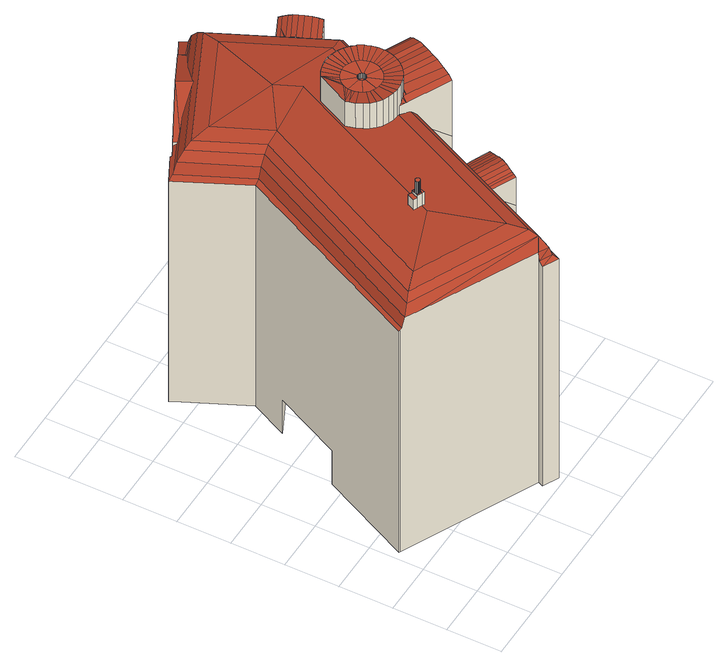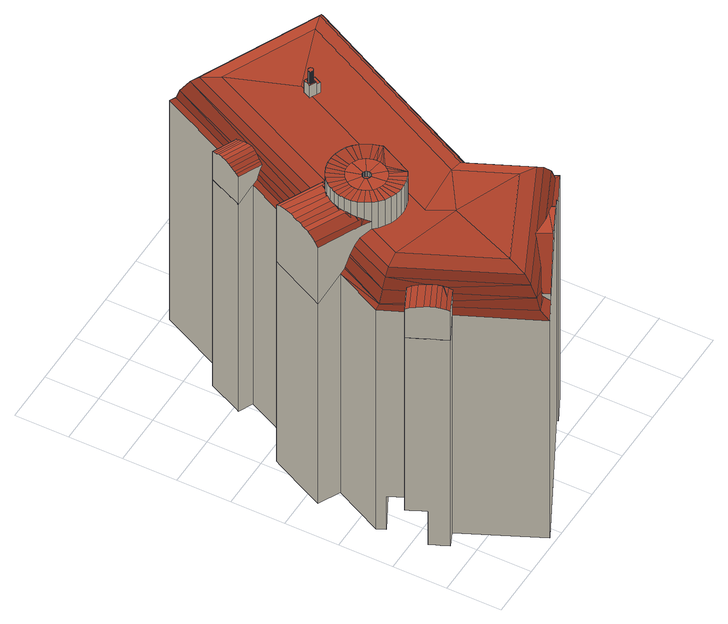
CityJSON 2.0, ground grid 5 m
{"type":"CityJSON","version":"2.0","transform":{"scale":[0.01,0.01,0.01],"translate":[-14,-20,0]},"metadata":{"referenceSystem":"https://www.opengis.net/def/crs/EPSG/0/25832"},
"CityObjects":{
"building1":{"type":"Building","attributes":{"Grundfläche 2D":480.44,"Grundhöhe NN":18.47,"_sourceDataset":"Hamburg LoD3.0-HH Area 1 (2023), tile 6433","_sourceUrl":"https://suche.transparenz.hamburg.de/dataset/3d-gebaeudemodell-lod3-0-hh-hamburg5","name":"Courtyard office","measuredHeight":31.61,"_assetSource":"Hamburg LoD3.0-HH Area 1 (2023), tile 6433","_license":"Datenlizenz Deutschland – Namensnennung – Version 2.0","_attribution":"Freie und Hansestadt Hamburg, Landesbetrieb Geoinformation und Vermessung"},"children":["building1-1","building1-2","building1-3","building1-4","building1-5","building1-6"],"geometry":[{"type":"MultiSurface","lod":"3","boundaries":[[[0,1,2]],[[1,3,2]],[[3,4,5]],[[4,6,5]],[[7,8,9,10,11,12,5,6,13]],[[7,14,9]],[[8,7,9]],[[15,16,17,18]],[[19,17,20]],[[18,17,19]],[[20,21,19]],[[22,19,21,23,24,25]],[[26,27,25,24,28,29]],[[29,30,26]],[[30,31,32,26]],[[32,33,34,35,36]],[[32,36,27,26]],[[33,37,34]],[[34,37,38]],[[38,39,34]],[[39,40,41]],[[40,42,43]],[[40,43,41]],[[42,44,43]],[[34,39,41,45,46,47,48,35]],[[19,22,49,18]],[[14,50,51,15,18,49,10,9]],[[12,52,53,54,55,2,3,5]],[[56,57,58,59,60,61,62,63,64,65]],[[66,67,62,68]],[[69,63,62,67,70]],[[71,72,59,58]],[[73,74,75]],[[76,73,77]],[[73,75,78]],[[73,78,79]],[[77,73,79]],[[74,80,81,82]],[[74,82,75]],[[80,83,84,85,86,81]],[[85,84,87,88]],[[88,87,89,90]],[[89,91,92,93,94,90]],[[93,92,95,96]],[[95,97,98,99,100,96]],[[100,99,101,102,103]],[[103,102,104,105]],[[105,104,106,107,108,109]],[[109,108,110,111,112]],[[110,113,111]],[[112,111,114,115,116]],[[114,117,115]],[[116,115,118,119]],[[119,118,120,121,122,123,124]],[[124,123,125,126,127,128]],[[128,127,129,130]],[[130,129,131,132]],[[132,131,133,134,135]],[[135,134,136,137]],[[137,136,138,139,140]],[[140,139,141,142]],[[142,141,143,144]],[[144,143,145,146]],[[146,145,147,148]],[[148,147,149,150]],[[150,149,151,152]],[[152,151,153,154]],[[154,153,76,155]],[[156,76,157]],[[76,156,155]],[[157,76,77]],[[144,146,148,150,158,159,160,161,162,163,164,140,142]],[[152,154,155,156,165,166,167,168,158,150]],[[157,77,79,78,169,170,171,172,165,156]],[[75,82,81,86,173,174,175,176,169,78]],[[85,88,90,94,177,178,179,180,173,86]],[[93,96,100,103,181,182,183,184,177,94]],[[105,109,112,116,185,186,187,188,181,103]],[[119,124,128,130,189,190,191,192,185,116]],[[132,135,137,140,164,193,194,189,130]],[[195,196,197,198,199,200]],[[201,202,203,204,205,206,207]],[[199,208,200]],[[205,204,209,210,211]],[[212,211,210,213,214,215]],[[211,212,216,217]],[[216,218,219,220]],[[221,217,216,220]],[[218,222,219]],[[222,223,219]],[[223,224,225]],[[223,225,219]],[[224,226,227]],[[225,224,227]],[[226,228,227]],[[229,230,231]],[[232,233,227,228,234,235,236,237,238,239,240,241,242]],[[231,243,229]],[[195,200,244,245,229,243,246,247,248,249,250,251,252,253,254,255]],[[256,257,258,259,260,261,262,263,264,265,266,267,268,269,270,271,272,273,274,275,276,277,278,279,280,281,282,283]],[[257,256,284]],[[285,256,283]],[[256,285,286]],[[284,256,286]],[[287,288,289]],[[290,289,291]],[[292,289,290]],[[293,294,295,296,297,298,299,300,301,302,303,304,287,289,292]],[[305,292,306]],[[307,293,292,305]],[[293,307,308]],[[309,293,310]],[[294,293,309]],[[311,296,295,312]],[[297,296,313]],[[314,297,315]],[[298,297,314]],[[299,298,316]],[[301,300,317]],[[318,303,302,319]],[[303,318,320]],[[304,303,321]],[[304,321,322]],[[287,304,323]],[[284,324,261,260,259,258,257]],[[261,324,262]],[[325,326,225,227,233,232,242,327]],[[229,328,230]],[[229,329,330,328]],[[331,225,326,325,327,332,333]],[[334,330,329]],[[219,225,331,333,332,335,336]],[[244,200,337,338,339,229,245]],[[340,329,229,339,338,337,341]],[[66,206,205,342,70,67]],[[71,58,337,200,208]],[[56,337,58,57]],[[342,205,211,217]],[[341,337,343,344,345,346,329,340]],[[70,342,347,69]],[[65,64,343,337,56]],[[343,348,349,346]],[[347,350,348,343,64,63,69]],[[344,343,346]],[[344,346,345]],[[349,348,285,283]],[[286,285,348,350]],[[346,351,334,329]],[[219,336,335,352]],[[349,353,354,351,346]],[[355,219,352,356,357]],[[282,358,359,353,349,283]],[[263,360,361]],[[262,355,357,362,360,263]],[[350,363,284,286]],[[324,284,363,364]],[[347,221,363,350]],[[364,363,221,220]],[[342,217,221,347]],[[262,324,364,355]],[[355,364,220,219]],[[362,357,356,352,335,332,327,242,241,365,48,47,46,45,41,43,44,361,360]],[[48,365,366,367,368,369,52,12,11,10,49,22,25,27,36,35]],[[330,334,351,354,353,359,358,0,2,55,54,53,52,369,231,230,328]],[[60,198,370,371,207,68,62,61]],[[206,66,68,207]],[[71,208,199,198,60,59,72]],[[74,73,272,271,80]],[[80,271,270,83]],[[83,270,269,84]],[[84,269,268,87]],[[87,268,267,89]],[[89,267,266,91]],[[91,266,265,92]],[[92,265,264,95]],[[95,264,263,361,44,42,99,98,97]],[[99,42,40,39,102,101]],[[102,39,38,104]],[[104,38,37,33,32,108,107,106]],[[110,108,32,31,30,113]],[[117,114,111,113,30,29,28]],[[117,28,24,23,118,115]],[[118,23,21,20,17,16,123,122,121,120]],[[123,16,15,51,50,127,126,125]],[[129,127,50,14,7]],[[131,129,7,13,6,4]],[[131,4,3,1,134,133]],[[134,1,0,136]],[[358,282,281,139,138,136,0]],[[139,281,280,141]],[[141,280,279,143]],[[278,145,143,279]],[[145,278,277,147]],[[147,277,276,149]],[[149,276,275,151]],[[151,275,274,153]],[[153,274,273,76]],[[272,73,76,273]],[[161,372,373,162]],[[160,374,372,161]],[[159,375,374,160]],[[158,376,375,159]],[[168,377,376,158]],[[167,378,377,168]],[[166,379,378,167]],[[165,380,379,166]],[[172,381,380,165]],[[171,382,381,172]],[[170,383,382,171]],[[169,384,383,170]],[[176,385,384,169]],[[175,386,385,176]],[[174,387,386,175]],[[173,388,387,174]],[[180,389,388,173]],[[179,390,389,180]],[[178,391,390,179]],[[177,392,391,178]],[[184,393,392,177]],[[183,394,393,184]],[[182,395,394,183]],[[181,396,395,182]],[[188,397,396,181]],[[187,398,397,188]],[[186,399,398,187]],[[185,400,399,186]],[[192,401,400,185]],[[191,402,401,192]],[[190,403,402,191]],[[189,404,403,190]],[[194,405,404,189]],[[193,406,405,194]],[[164,407,406,193]],[[163,408,407,164]],[[162,373,408,163]],[[409,410,411,412,413,414,202,201,207,371,370,198,197,196,195,415]],[[416,203,202,414]],[[417,204,203,416]],[[418,419,210,209,204,417]],[[210,419,420,421,422,423,424,214,213]],[[425,215,214,424]],[[426,427,428,429,223,222,218,216,212,215,425]],[[430,226,224,223,429]],[[431,228,226,430]],[[432,234,228,431]],[[433,235,234,432]],[[434,435,239,238,237,236,235,433]],[[436,240,239,435]],[[437,241,240,436]],[[438,365,241,437]],[[439,440,441,442,369,368,367,366,365,438]],[[443,231,369,442]],[[444,243,231,443]],[[445,446,447,246,243,444]],[[246,447,448,247]],[[249,248,247,448,449,450,451,452,453,454,455,456,254,253,252,251,250]],[[457,255,254,456]],[[415,195,255,457]],[[420,452,451,421]],[[422,446,445,423]],[[418,417,416,414,413,412,411,410,409,415,457,456,455,454,453,452,420,419]],[[444,443,442,441,440,439,438,437,436,435,434,433,432,431,430,429,428,427,426,425,424,423,445]],[[422,421,451,450,449,448,447,446]]],"semantics":{"surfaces":[{"type":"RoofSurface"},{"type":"WallSurface"},{"type":"GroundSurface"},{"type":"OuterCeilingSurface"}],"values":[0,0,0,0,0,0,0,0,0,0,0,0,0,0,0,0,0,0,0,0,0,0,0,0,0,0,0,0,0,0,0,0,0,0,0,0,0,0,0,0,0,0,0,0,0,0,0,0,0,0,0,0,0,0,0,0,0,0,0,0,0,0,0,0,0,0,0,0,0,0,0,0,0,0,0,0,0,0,0,0,0,0,0,0,0,0,0,0,0,0,0,0,0,0,0,0,0,0,0,0,0,0,0,0,0,0,0,0,0,0,0,0,0,0,0,0,0,0,0,0,0,0,0,0,0,0,0,0,0,0,0,0,0,0,0,0,0,0,0,0,0,0,0,0,0,0,0,0,0,0,0,0,0,0,0,0,0,0,0,0,0,1,1,1,1,1,1,1,1,1,1,1,1,1,1,1,1,1,1,1,1,1,1,1,1,1,1,1,1,1,1,1,1,1,1,1,1,1,1,1,1,1,1,1,1,1,1,1,1,1,1,1,1,1,1,1,1,1,1,1,1,1,1,1,1,1,1,1,1,1,1,1,1,1,1,1,1,1,1,1,1,1,1,1,1,1,1,1,1,1,1,1,1,1,1,1,1,1,1,1,2,2,3]}}]},
"building1-1":{"type":"BuildingInstallation","attributes":{"relationToConstruction":"outside","_sourceDataset":"Hamburg LoD3.0-HH Area 1 (2023), tile 6433","_sourceUrl":"https://suche.transparenz.hamburg.de/dataset/3d-gebaeudemodell-lod3-0-hh-hamburg5"},"parents":["building1"],"geometry":[{"type":"MultiSurface","lod":"3","boundaries":[[[398,399,400,401,402,403,404,405,406,407,408,373,372,374,375,376,377,378,379,380,381,382,383,384,385,386,387,388,389,390,391,392,393,394,395,396,397]]],"semantics":{"surfaces":[{"type":"RoofSurface"}],"values":[0]}}]},
"building1-2":{"type":"BuildingInstallation","attributes":{"relationToConstruction":"outside","_sourceDataset":"Hamburg LoD3.0-HH Area 1 (2023), tile 6433","_sourceUrl":"https://suche.transparenz.hamburg.de/dataset/3d-gebaeudemodell-lod3-0-hh-hamburg5"},"parents":["building1"],"geometry":[{"type":"MultiSurface","lod":"3","boundaries":[[[458,459,460,461,462,463,464,465]],[[466,467,468,469]],[[470,471,467,466]],[[472,473,471,470]],[[474,475,473,472]],[[336,476,477,475,474]],[[476,478,479,477]],[[480,481,482,483,484,485,486]],[[486,485,479,478,480]],[[468,458,465,464,469]],[[239,240,232,325,333,463,462,461,460,459]],[[326,233,234,235,484,483,482,481,331]],[[468,467,471,473,475,477,479,485,484,235,236,237,238,239,459,458]]],"semantics":{"surfaces":[{"type":"RoofSurface"},{"type":"WallSurface"}],"values":[0,0,0,0,0,0,0,0,0,0,1,1,1]}}]},
"building1-3":{"type":"BuildingInstallation","attributes":{"relationToConstruction":"outside","_sourceDataset":"Hamburg LoD3.0-HH Area 1 (2023), tile 6433","_sourceUrl":"https://suche.transparenz.hamburg.de/dataset/3d-gebaeudemodell-lod3-0-hh-hamburg5"},"parents":["building1"],"geometry":[{"type":"MultiSurface","lod":"3","boundaries":[[[487,488,489,490,491,492,493,494,495,496,497,498,499,500,501,502,503,504,505,506,507,508,509,510,511,512,513,514,515,516,517,518,519,520,521,522,523,524,525,526,527]],[[528,490,489,529]],[[530,491,490,528]],[[531,492,491,530]],[[532,493,492,531]],[[533,494,493,532]],[[534,495,494,533]],[[535,495,534]],[[496,495,535]],[[536,497,496,535]],[[537,498,497,536]],[[538,499,498,537]],[[539,500,499,538]],[[540,501,500,539]],[[541,502,501,540]],[[542,503,502,541]],[[542,541,543]],[[544,504,503,542]],[[545,505,504,544]],[[546,506,505,545]],[[547,507,506,546]],[[548,508,507,547]],[[549,509,508,548]],[[550,510,509,549]],[[551,511,510,550]],[[552,512,511,551]],[[553,513,512,552]],[[554,555,515,514,513,553]],[[556,516,515,555]],[[557,517,516,556]],[[558,518,517,557]],[[559,519,518,558]],[[560,520,519,559]],[[561,521,520,560]],[[561,560,562]],[[563,522,521,561]],[[564,523,522,563]],[[565,524,523,564]],[[566,567,526,525,524,565]],[[568,527,526,567]],[[569,487,527,568]],[[570,488,487,569]],[[529,489,488,570]]],"semantics":{"surfaces":[{"type":"RoofSurface"},{"type":"WallSurface"}],"values":[0,1,1,1,1,1,1,1,1,1,1,1,1,1,1,1,1,1,1,1,1,1,1,1,1,1,1,1,1,1,1,1,1,1,1,1,1,1,1,1,1,1,1]}}]},
"building1-4":{"type":"BuildingInstallation","attributes":{"relationToConstruction":"outside","_sourceDataset":"Hamburg LoD3.0-HH Area 1 (2023), tile 6433","_sourceUrl":"https://suche.transparenz.hamburg.de/dataset/3d-gebaeudemodell-lod3-0-hh-hamburg5"},"parents":["building1"],"geometry":[{"type":"MultiSurface","lod":"3","boundaries":[[[571,572,573,574,575,576]],[[576,577,571]],[[577,578,571]],[[578,579,580,572,571]],[[580,579,581,582]],[[582,581,583,584]],[[584,583,585,586]],[[586,585,587,588]],[[588,587,589,590]],[[591,592,593,594,595,590,589,596]],[[574,573,254,255,244,338,341]],[[576,575,344,577]],[[577,344,345,578]],[[578,345,597,598,596,589,587,585,583,581,579]],[[591,599,340,339,245,246,247,595,594,593,592]],[[588,590,595,247,248,249,250,251,252,253,254,573,572,580,582,584,586]]],"semantics":{"surfaces":[{"type":"RoofSurface"},{"type":"WallSurface"}],"values":[0,0,0,0,0,0,0,0,0,0,1,1,1,1,1,1]}}]},
"building1-5":{"type":"BuildingInstallation","attributes":{"relationToConstruction":"outside","_sourceDataset":"Hamburg LoD3.0-HH Area 1 (2023), tile 6433","_sourceUrl":"https://suche.transparenz.hamburg.de/dataset/3d-gebaeudemodell-lod3-0-hh-hamburg5"},"parents":["building1"],"geometry":[{"type":"MultiSurface","lod":"3","boundaries":[[[547,546,600,601]],[[545,600,546]],[[544,602,600,545]],[[553,552,551,550,549,548,547,601,603]],[[556,603,557]],[[555,603,556]],[[554,603,555]],[[553,603,554]],[[560,604,562]],[[559,558,557,604,560]],[[602,544,542]],[[602,542,543]],[[565,564,563,561,604,605]],[[562,604,561]],[[528,529,570,605,606]],[[569,605,570]],[[568,567,566,605,569]],[[565,605,566]],[[607,534,533,532,606,608]],[[531,606,532]],[[530,606,531]],[[528,606,530]],[[541,540,539,538,537,536,607,602]],[[535,607,536]],[[534,607,535]],[[541,602,543]],[[557,603,609,610,604]],[[602,607,611,612,600]],[[613,614,615,603,601,600,612]],[[260,609,603,615]],[[609,260,616,610]],[[604,610,616,617,605]],[[606,605,617,259,618,619,620,611,607,608]]],"semantics":{"surfaces":[{"type":"RoofSurface"},{"type":"WallSurface"}],"values":[0,0,0,0,0,0,0,0,0,0,0,0,0,0,0,0,0,0,0,0,0,0,0,0,0,0,0,1,1,1,1,1,1]}}]},
"building1-6":{"type":"BuildingInstallation","attributes":{"relationToConstruction":"outside","_sourceDataset":"Hamburg LoD3.0-HH Area 1 (2023), tile 6433","_sourceUrl":"https://suche.transparenz.hamburg.de/dataset/3d-gebaeudemodell-lod3-0-hh-hamburg5"},"parents":["building1"],"geometry":[{"type":"MultiSurface","lod":"3","boundaries":[[[612,611,621,622]],[[611,620,623,621]],[[621,623,624,622]],[[622,624,613,612]]],"semantics":{"surfaces":[{"type":"RoofSurface"},{"type":"WallSurface"}],"values":[0,1,1,1]}}]}
},
"vertices":[
[2203,2350,2946],[2232,2301,2970],[2287,2309,2946],[2238,2285,2976],[2252,2247,2988],[2271,2269,2976],[2255,2235,2991],[2264,2191,3005],[2291,2218,2991],[2285,2152,3013],[2612,1994,3013],[2638,2049,2991],[2655,2083,2976],[2261,2204,3000],[2264,2162,3013],[2261,2103,3013],[2257,2078,3015],[2250,2056,3016],[2272,2097,3013],[2248,2043,3017],[2250,2055,3016],[2246,2044,3017],[2562,1891,3017],[2240,2024,3016],[2220,1987,3013],[2535,1835,3013],[2192,1929,3013],[2506,1777,3013],[2213,1973,3013],[2183,1934,3013],[2178,1928,3011],[2165,1915,3007],[2137,1889,2997],[2111,1872,2991],[2070,1819,2976],[2440,1640,2976],[2469,1699,2991],[2102,1866,2989],[2089,1858,2986],[2037,1835,2976],[2032,1834,2974],[2014,1788,2946],[1981,1822,2957],[2009,1790,2946],[1946,1820,2946],[2055,1768,2946],[2179,1708,2946],[2186,1704,2946],[2417,1592,2946],[2588,1944,3013],[2265,2134,3013],[2262,2111,3013],[2674,2122,2946],[2354,2276,2946],[2346,2280,2946],[2306,2300,2946],[1736,3656,2670],[1894,3749,2599],[1917,3763,2588],[1925,3790,2580],[1899,3841,2580],[1460,3618,2773],[1456,3615,2775],[1529,3487,2775],[1556,3515,2760],[1728,3649,2674],[1033,3357,2580],[1117,3386,2615],[1016,3392,2580],[1487,3483,2760],[1253,3432,2670],[1934,3773,2580],[1931,3778,2580],[1599,2125,3162],[1608,2094,3162],[1749,2149,3143],[1751,2438,3162],[1770,2238,3143],[1751,2180,3143],[1758,2209,3143],[1623,2039,3162],[1761,2089,3143],[1752,2118,3143],[1651,1988,3162],[1679,1941,3162],[1792,2037,3143],[1774,2062,3143],[1717,1900,3162],[1814,2015,3143],[1762,1866,3162],[1839,1998,3143],[1814,1844,3162],[1868,1827,3162],[1896,1976,3143],[1867,1985,3143],[1923,1819,3162],[1927,1973,3143],[1940,1820,3162],[1946,1820,3162],[1981,1822,3162],[1957,1975,3143],[2032,1834,3162],[2037,1835,3162],[1987,1983,3143],[2089,1858,3162],[2015,1995,3143],[2102,1866,3162],[2111,1872,3162],[2137,1889,3162],[2041,2012,3143],[2165,1915,3162],[2183,1934,3162],[2063,2032,3143],[2178,1928,3162],[2208,1966,3162],[2220,1987,3162],[2082,2057,3143],[2213,1973,3162],[2240,2024,3162],[2096,2084,3143],[2246,2044,3162],[2250,2055,3162],[2250,2056,3162],[2257,2078,3162],[2105,2113,3143],[2261,2103,3162],[2262,2111,3162],[2265,2134,3162],[2110,2143,3143],[2264,2191,3162],[2109,2174,3143],[2252,2247,3162],[2103,2204,3143],[2238,2285,3162],[2232,2301,3162],[2092,2233,3143],[2203,2350,3162],[2076,2259,3143],[2196,2358,3162],[2166,2393,3162],[2056,2282,3143],[2122,2430,3162],[2033,2302,3143],[2073,2458,3162],[2006,2317,3143],[2019,2478,3162],[1978,2328,3143],[1963,2488,3162],[1948,2334,3143],[1906,2489,3162],[1917,2334,3143],[1850,2480,3162],[1887,2329,3143],[1796,2462,3162],[1858,2320,3143],[1831,2305,3143],[1807,2286,3143],[1786,2263,3143],[1927,2194,3139],[1934,2194,3139],[1940,2193,3139],[1947,2190,3139],[1953,2187,3139],[1958,2183,3139],[1962,2177,3139],[1902,2183,3139],[1907,2188,3139],[1913,2191,3139],[1920,2193,3139],[1890,2160,3139],[1891,2166,3139],[1894,2173,3139],[1898,2178,3139],[1895,2133,3139],[1892,2139,3139],[1890,2146,3139],[1889,2153,3139],[1916,2116,3139],[1909,2119,3139],[1904,2123,3139],[1899,2128,3139],[1942,2116,3139],[1936,2114,3139],[1929,2113,3139],[1922,2114,3139],[1964,2132,3139],[1959,2127,3139],[1954,2122,3139],[1949,2118,3139],[1970,2158,3139],[1970,2152,3139],[1969,2145,3139],[1967,2138,3139],[1966,2172,3139],[1968,2165,3139],[2098,3943,2501],[2081,3934,2501],[1903,3843,2507],[1899,3841,2507],[1925,3790,2548],[2082,3848,2558],[999,3383,2535],[914,3340,2538],[906,3356,2525],[655,3226,2533],[721,3220,2558],[1031,3362,2558],[1016,3392,2534],[1931,3778,2558],[668,3198,2533],[953,2590,2535],[1011,2592,2558],[103,755,2558],[788,2248,2537],[76,768,2544],[84,764,2548],[130,742,2670],[1044,2591,2670],[252,684,2667],[1383,212,2760],[200,764,2760],[1102,2590,2760],[1318,177,2642],[1319,177,2642],[1311,161,2558],[1412,132,2642],[1296,129,2520],[1425,109,2558],[1442,57,2520],[2651,2678,2558],[2440,2235,2558],[2477,2217,2517],[1911,1128,2558],[1757,805,2558],[1792,789,2519],[1927,727,2371],[1938,751,2372],[1949,775,2372],[2064,1025,2376],[2077,1052,2376],[1947,1112,2519],[2222,1687,2518],[2186,1704,2558],[2695,2672,2520],[2394,3206,2558],[2557,2872,2558],[2593,2889,2517],[2724,2950,2370],[2706,2988,2369],[2684,3035,2368],[2656,3094,2367],[2636,3137,2366],[2617,3179,2366],[2600,3214,2365],[2566,3287,2364],[2435,3226,2512],[1713,2861,2888],[1824,2634,2880],[1586,2131,2880],[1152,1211,2880],[1120,1142,2880],[1091,1082,2880],[1294,458,2858],[1940,1820,2858],[1923,1819,2859],[1868,1827,2861],[1814,1844,2864],[1762,1866,2867],[1717,1900,2870],[1679,1941,2872],[1651,1988,2874],[1623,2039,2877],[1599,2125,2880],[1751,2438,2879],[1796,2462,2878],[1850,2480,2876],[1906,2489,2874],[1963,2488,2871],[2019,2478,2868],[2073,2458,2865],[2122,2430,2863],[2166,2393,2860],[2196,2358,2858],[2337,2656,2858],[1308,2588,2858],[1951,3492,2858],[1077,3089,2858],[1947,2190,2865],[1940,2193,2866],[1934,2194,2866],[1920,2193,2867],[1927,2194,2866],[1913,2191,2867],[1891,2166,2867],[1890,2146,2867],[1892,2139,2867],[1904,2123,2866],[1916,2116,2865],[1936,2114,2864],[1949,2118,2864],[1954,2122,2864],[1964,2132,2863],[1967,2138,2863],[1968,2165,2864],[1958,2183,2865],[1902,2183,2867],[1907,2188,2867],[1898,2178,2867],[1894,2173,2867],[1889,2153,2867],[1890,2160,2867],[1899,2128,2866],[1895,2133,2866],[1909,2119,2866],[1929,2113,2864],[1922,2114,2865],[1942,2116,2864],[1959,2127,2864],[1970,2152,2864],[1969,2145,2863],[1970,2158,2864],[1966,2172,2864],[1962,2177,2864],[1953,2187,2865],[450,852,2858],[1899,1134,2609],[1742,812,2620],[2179,1708,2590],[2436,2236,2572],[2595,2672,2670],[2400,2254,2666],[1731,817,2650],[2152,1721,2660],[1882,1142,2653],[2391,2258,2685],[2131,1731,2705],[1737,932,2734],[2067,3809,2670],[2381,3200,2610],[2552,2870,2577],[2512,2851,2670],[2355,3188,2670],[760,3205,2670],[2042,3739,2760],[2366,3113,2708],[2367,3112,2708],[2538,2668,2760],[830,3179,2760],[2015,3666,2820],[2477,2664,2820],[903,3153,2820],[2354,2276,2760],[2103,1744,2760],[2306,2300,2820],[2346,2280,2770],[1357,285,2820],[2085,1753,2783],[2055,1768,2820],[2203,2350,2855],[2287,2309,2826],[2009,1790,2835],[1946,1820,2856],[2014,1788,2834],[1163,2590,2820],[273,790,2820],[2417,1592,2302],[2440,1640,2302],[2612,1994,2300],[2638,2049,2299],[2674,2122,2299],[1460,3618,2520],[1456,3615,2521],[1947,2190,3081],[1953,2187,3081],[1940,2193,3081],[1934,2194,3081],[1927,2194,3081],[1920,2193,3081],[1913,2191,3081],[1907,2188,3081],[1902,2183,3081],[1898,2178,3081],[1894,2173,3081],[1891,2166,3081],[1890,2160,3081],[1889,2153,3081],[1890,2146,3081],[1892,2139,3081],[1895,2133,3081],[1899,2128,3081],[1904,2123,3081],[1909,2119,3081],[1916,2116,3081],[1922,2114,3081],[1929,2113,3081],[1936,2114,3081],[1942,2116,3081],[1949,2118,3081],[1954,2122,3081],[1959,2127,3081],[1964,2132,3081],[1967,2138,3081],[1969,2145,3081],[1970,2152,3081],[1970,2158,3081],[1968,2165,3081],[1966,2172,3081],[1962,2177,3081],[1958,2183,3081],[2081,3934,0],[1903,3843,0],[1899,3841,0],[1460,3618,0],[1456,3615,0],[914,3340,0],[2098,3943,0],[906,3356,0],[655,3226,0],[668,3198,0],[953,2590,0],[789,2248,0],[789,2248,383],[486,1620,383],[486,1620,0],[76,768,0],[84,764,0],[103,755,0],[130,742,0],[1318,177,0],[1319,177,0],[1296,129,0],[1442,57,0],[1792,789,0],[1927,727,0],[2064,1025,0],[2077,1052,0],[1947,1112,0],[2222,1687,0],[2417,1592,0],[2440,1640,0],[2612,1994,0],[2638,2049,0],[2674,2122,0],[2477,2217,0],[2695,2672,0],[2659,2749,0],[2659,2749,383],[2593,2889,383],[2724,2950,383],[2706,2988,383],[2684,3035,383],[2644,3121,383],[2644,3121,0],[2636,3137,0],[2617,3179,0],[2600,3214,0],[2566,3287,0],[2435,3226,0],
[2064,1025,2706],[2077,1052,2695],[1911,1128,2695],[1899,1134,2695],[1882,1142,2695],[1863,1150,2695],[1845,1126,2706],[1935,1085,2706],[1806,1070,2728],[2036,964,2728],[2053,1000,2713],[1830,1102,2713],[1785,1040,2740],[2022,932,2740],[1761,1000,2747],[2002,889,2747],[1744,954,2740],[1982,845,2740],[1730,910,2728],[1962,804,2728],[1724,878,2713],[1949,775,2713],[1716,853,2706],[1710,827,2695],[1742,812,2695],[1757,805,2695],[1927,727,2695],[1938,751,2706],[1803,813,2706],
[1138,1201,3150],[1135,1204,3150],[1132,1205,3150],[1128,1207,3150],[1124,1207,3150],[1120,1207,3150],[1116,1206,3150],[1112,1205,3150],[1109,1203,3150],[1109,1202,3150],[1106,1200,3150],[1104,1197,3150],[1102,1194,3150],[1100,1190,3150],[1100,1186,3150],[1100,1182,3150],[1100,1178,3150],[1102,1174,3150],[1103,1171,3150],[1104,1170,3150],[1106,1168,3150],[1109,1165,3150],[1112,1163,3150],[1116,1162,3150],[1120,1161,3150],[1124,1161,3150],[1128,1161,3150],[1129,1161,3150],[1131,1162,3150],[1135,1164,3150],[1138,1166,3150],[1141,1169,3150],[1143,1172,3150],[1145,1176,3150],[1146,1180,3150],[1146,1184,3150],[1146,1188,3150],[1145,1192,3150],[1144,1194,3150],[1143,1195,3150],[1141,1198,3150],[1128,1207,3016],[1132,1205,3016],[1124,1207,3016],[1120,1207,3016],[1116,1206,3016],[1112,1205,3016],[1109,1203,3017],[1109,1202,3017],[1106,1200,3017],[1104,1197,3017],[1102,1194,3017],[1100,1190,3017],[1100,1186,3018],[1100,1182,3018],[1100,1178,3018],[1100,1181,3018],[1102,1174,3018],[1103,1171,3018],[1104,1170,3018],[1106,1168,3018],[1109,1165,3018],[1112,1163,3018],[1116,1162,3018],[1120,1161,3018],[1124,1161,3018],[1128,1161,3018],[1129,1161,3018],[1131,1162,3018],[1135,1164,3018],[1138,1166,3018],[1141,1169,3017],[1143,1172,3017],[1145,1176,3017],[1146,1180,3017],[1146,1179,3017],[1146,1184,3017],[1146,1188,3016],[1145,1192,3016],[1144,1194,3016],[1143,1195,3016],[1141,1198,3016],[1138,1201,3016],[1135,1204,3016],
[2449,3195,2710],[2580,3257,2710],[2566,3287,2695],[2342,3182,2695],[2348,3153,2708],[2349,3149,2710],[2366,3113,2722],[2367,3112,2723],[2369,3106,2725],[2600,3214,2725],[2386,3071,2732],[2617,3179,2732],[2405,3029,2736],[2636,3137,2736],[2426,2986,2732],[2656,3094,2732],[2453,2927,2725],[2684,3035,2725],[2475,2881,2710],[2706,2988,2710],[2499,2845,2695],[2504,2847,2695],[2512,2851,2695],[2557,2872,2695],[2724,2950,2695],[2480,2871,2706],[2369,3106,2707],[2386,3071,2707],[2504,2847,2685],
[1080,1161,3019],[1101,1151,3019],[1089,1182,3018],[1119,1143,3019],[1162,1178,3017],[1173,1202,3015],[1122,1225,3015],[1111,1230,3015],[1112,1229,3015],[1120,1142,3019],[1141,1133,3019],[1111,1230,2993],[1080,1161,2993],[1080,1161,2878],[1101,1151,2879],[1119,1143,2880],[1141,1133,2879],[1173,1202,2879],[1122,1225,2879],[1112,1229,2878],[1111,1230,2878],
[1076,1246,2993],[1044,1177,2993],[1076,1246,2876],[1044,1177,2876]
]}
